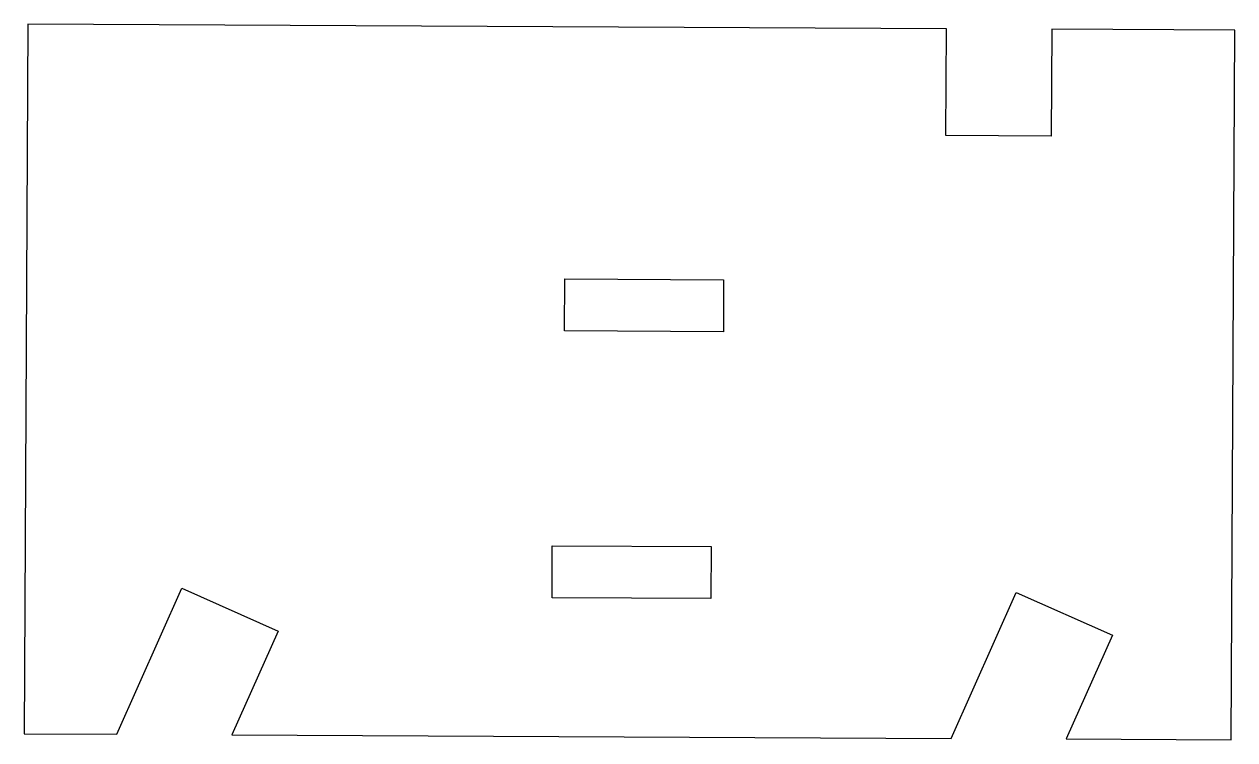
# Model space of a CAD drawing. Header units: millimetres. Extents: x -22.7 to 22.7, y -13.4 to 13.4.
import ezdxf

# ---------------------------------------------------------------- set-up
doc = ezdxf.new("R2010")
doc.units = ezdxf.units.MM
doc.layers.get('0').update_dxf_attribs({"linetype": 'CONTINUOUS'})

msp = doc.modelspace()

# ---------------------------------------------------------------- linework, layer by layer
for p, q in [((-22.549, 13.411), (-22.682, -13.185)), ((11.875, 13.239), (-22.549, 13.411)), ((11.855, 9.239), (11.875, 13.239)), ((15.825, 13.22), (15.805, 9.22)), ((22.682, 13.185), (15.825, 13.22)), ((22.549, -13.411), (22.682, 13.185)), ((15.805, 9.22), (11.855, 9.239)), ((-2.433, 1.913), (-2.424, 3.863)), ((-2.424, 3.863), (3.526, 3.833)), ((3.526, 3.833), (3.517, 1.883)), ((3.517, 1.883), (-2.433, 1.913)), ((-2.904, -8.085), (-2.895, -6.135)), ((-2.895, -6.135), (3.055, -6.164)), ((3.055, -6.164), (3.046, -8.114)), ((-19.217, -13.203), (-16.78, -7.729)), ((-16.78, -7.729), (-13.172, -9.336)), ((3.046, -8.114), (-2.904, -8.085)), ((12.048, -13.359), (14.485, -7.886)), ((14.485, -7.886), (18.094, -9.492)), ((-13.172, -9.336), (-14.903, -13.224)), ((18.094, -9.492), (16.362, -13.381)), ((-22.682, -13.185), (-19.217, -13.203)), ((-14.903, -13.224), (12.048, -13.359)), ((16.362, -13.381), (22.549, -13.411))]:
    msp.add_line(p, q)

doc.saveas('drawing.dxf')
